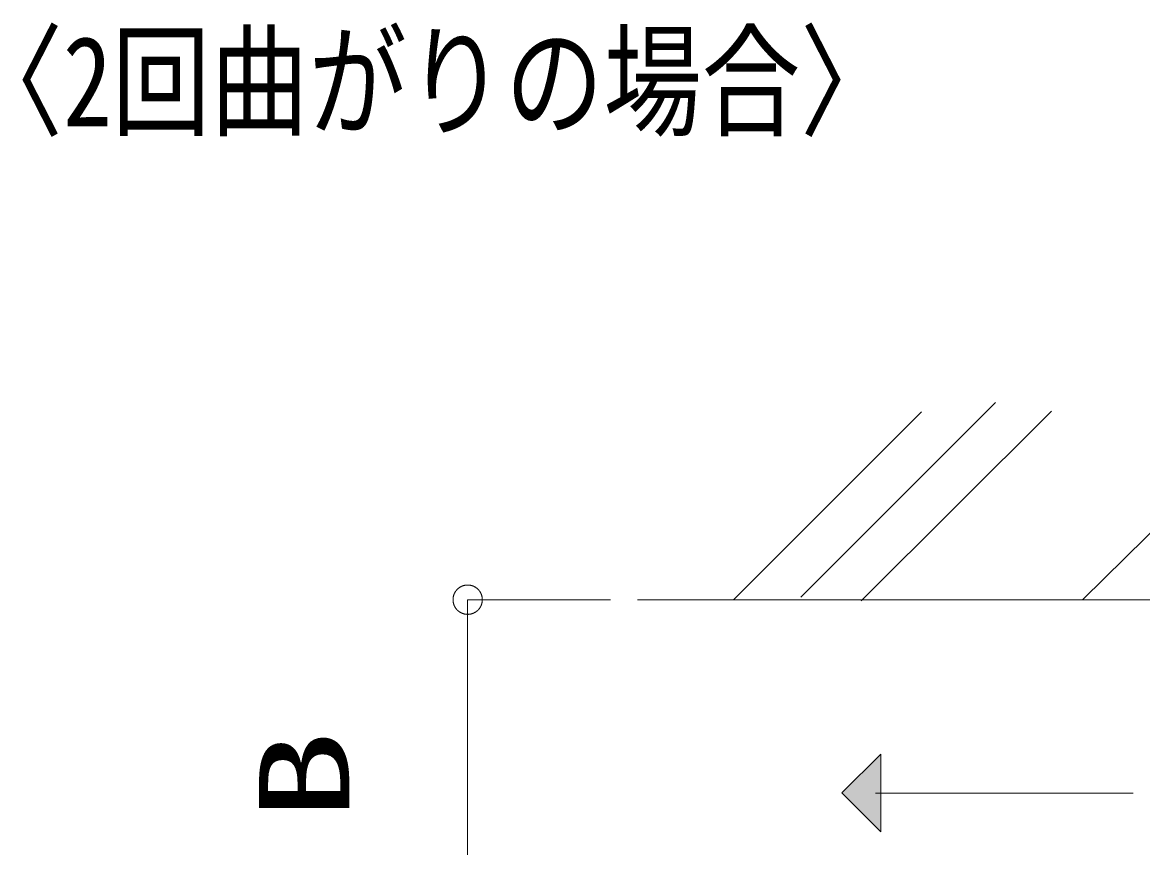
# Model space of a CAD drawing. Units: millimetres on the paper. Extents: x -305 to 305, y -152 to 152.
# Drawn here: x -238.42 to -202.54, y 51.86 to 78.28 of the extents above; entities that cross this region are included whole.
import ezdxf
from ezdxf.enums import TextEntityAlignment as Align

# ---------------------------------------------------------------- set-up
doc = ezdxf.new("R2010")
doc.units = ezdxf.units.MM
doc.layers.add('0-0_PV', color=7, linetype='Continuous', lineweight=9)
doc.styles.add('ＭＳ ゴシック', font='')
doc.styles.get('ＭＳ ゴシック').set_extended_font_data('MS Gothic')

msp = doc.modelspace()

# ---------------------------------------------------------------- linework, layer by layer
at = {"layer": '0-0_PV'}
for p, q in [((-207.252, 66.107), (-213.482, 59.877)), ((-209.613, 65.813), (-215.639, 59.788)), ((-205.452, 65.838), (-211.553, 59.765)), ((-198.214, 65.954), (-204.446, 59.807)), ((-202.835, 53.601), (-211.091, 53.601))]:
    msp.add_line(p, q, dxfattribs=at)
for points in [[(-224.596, 59.956), (-224.599, 59.949), (-224.601, 59.942), (-224.603, 59.935), (-224.605, 59.928), (-224.607, 59.921), (-224.609, 59.914), (-224.611, 59.907), (-224.613, 59.899), (-224.614, 59.892), (-224.616, 59.885), (-224.617, 59.878), (-224.618, 59.87), (-224.619, 59.863), (-224.62, 59.856), (-224.621, 59.849), (-224.622, 59.841), (-224.623, 59.834), (-224.623, 59.827), (-224.623, 59.819), (-224.624, 59.812), (-224.624, 59.804), (-224.624, 59.797)], [(-224.596, 59.956), (-224.599, 59.949), (-224.601, 59.942), (-224.603, 59.935), (-224.605, 59.928), (-224.607, 59.921), (-224.609, 59.914), (-224.611, 59.907), (-224.613, 59.899), (-224.614, 59.892), (-224.616, 59.885), (-224.617, 59.878), (-224.618, 59.87), (-224.619, 59.863), (-224.62, 59.856), (-224.621, 59.849), (-224.622, 59.841), (-224.623, 59.834), (-224.623, 59.827), (-224.623, 59.819), (-224.624, 59.812), (-224.624, 59.804), (-224.624, 59.797)], [(-224.425, 60.181), (-224.431, 60.177), (-224.437, 60.172), (-224.442, 60.168), (-224.448, 60.163), (-224.454, 60.159), (-224.46, 60.154), (-224.465, 60.149), (-224.471, 60.144), (-224.476, 60.139), (-224.481, 60.134), (-224.487, 60.129), (-224.492, 60.124), (-224.497, 60.118), (-224.502, 60.113), (-224.507, 60.107), (-224.512, 60.102), (-224.516, 60.096), (-224.521, 60.09), (-224.526, 60.085), (-224.53, 60.079), (-224.534, 60.073), (-224.539, 60.067), (-224.543, 60.061), (-224.547, 60.055), (-224.551, 60.049), (-224.555, 60.042), (-224.559, 60.036), (-224.562, 60.03), (-224.566, 60.023), (-224.57, 60.017), (-224.573, 60.01), (-224.576, 60.004), (-224.579, 59.997), (-224.583, 59.99), (-224.585, 59.984), (-224.588, 59.977), (-224.591, 59.97), (-224.594, 59.963), (-224.596, 59.956)], [(-224.425, 60.181), (-224.431, 60.177), (-224.437, 60.172), (-224.442, 60.168), (-224.448, 60.163), (-224.454, 60.159), (-224.46, 60.154), (-224.465, 60.149), (-224.471, 60.144), (-224.476, 60.139), (-224.481, 60.134), (-224.487, 60.129), (-224.492, 60.124), (-224.497, 60.118), (-224.502, 60.113), (-224.507, 60.107), (-224.512, 60.102), (-224.516, 60.096), (-224.521, 60.09), (-224.526, 60.085), (-224.53, 60.079), (-224.534, 60.073), (-224.539, 60.067), (-224.543, 60.061), (-224.547, 60.055), (-224.551, 60.049), (-224.555, 60.042), (-224.559, 60.036), (-224.562, 60.03), (-224.566, 60.023), (-224.57, 60.017), (-224.573, 60.01), (-224.576, 60.004), (-224.579, 59.997), (-224.583, 59.99), (-224.585, 59.984), (-224.588, 59.977), (-224.591, 59.97), (-224.594, 59.963), (-224.596, 59.956)], [(-224.155, 60.266), (-224.162, 60.266), (-224.169, 60.266), (-224.177, 60.266), (-224.184, 60.265), (-224.192, 60.265), (-224.199, 60.264), (-224.206, 60.263), (-224.214, 60.263), (-224.221, 60.262), (-224.228, 60.261), (-224.235, 60.259), (-224.243, 60.258), (-224.25, 60.257), (-224.257, 60.255), (-224.264, 60.253), (-224.271, 60.252), (-224.279, 60.25), (-224.286, 60.248), (-224.293, 60.246), (-224.3, 60.243), (-224.307, 60.241), (-224.314, 60.239), (-224.321, 60.236), (-224.328, 60.233), (-224.334, 60.231), (-224.341, 60.228), (-224.348, 60.225), (-224.355, 60.222), (-224.361, 60.219), (-224.368, 60.215), (-224.374, 60.212), (-224.381, 60.208), (-224.387, 60.205), (-224.394, 60.201), (-224.4, 60.197), (-224.406, 60.193), (-224.412, 60.189), (-224.419, 60.185), (-224.425, 60.181)], [(-224.155, 60.266), (-224.162, 60.266), (-224.169, 60.266), (-224.177, 60.266), (-224.184, 60.265), (-224.192, 60.265), (-224.199, 60.264), (-224.206, 60.263), (-224.214, 60.263), (-224.221, 60.262), (-224.228, 60.261), (-224.235, 60.259), (-224.243, 60.258), (-224.25, 60.257), (-224.257, 60.255), (-224.264, 60.253), (-224.271, 60.252), (-224.279, 60.25), (-224.286, 60.248), (-224.293, 60.246), (-224.3, 60.243), (-224.307, 60.241), (-224.314, 60.239), (-224.321, 60.236), (-224.328, 60.233), (-224.334, 60.231), (-224.341, 60.228), (-224.348, 60.225), (-224.355, 60.222), (-224.361, 60.219), (-224.368, 60.215), (-224.374, 60.212), (-224.381, 60.208), (-224.387, 60.205), (-224.394, 60.201), (-224.4, 60.197), (-224.406, 60.193), (-224.412, 60.189), (-224.419, 60.185), (-224.425, 60.181)], [(-223.996, 60.239), (-224.003, 60.241), (-224.01, 60.243), (-224.017, 60.246), (-224.024, 60.248), (-224.031, 60.25), (-224.038, 60.252), (-224.045, 60.253), (-224.052, 60.255), (-224.059, 60.257), (-224.067, 60.258), (-224.074, 60.259), (-224.081, 60.261), (-224.089, 60.262), (-224.096, 60.263), (-224.103, 60.263), (-224.111, 60.264), (-224.118, 60.265), (-224.125, 60.265), (-224.133, 60.266), (-224.14, 60.266), (-224.147, 60.266), (-224.155, 60.266)], [(-223.996, 60.239), (-224.003, 60.241), (-224.01, 60.243), (-224.017, 60.246), (-224.024, 60.248), (-224.031, 60.25), (-224.038, 60.252), (-224.045, 60.253), (-224.052, 60.255), (-224.059, 60.257), (-224.067, 60.258), (-224.074, 60.259), (-224.081, 60.261), (-224.089, 60.262), (-224.096, 60.263), (-224.103, 60.263), (-224.111, 60.264), (-224.118, 60.265), (-224.125, 60.265), (-224.133, 60.266), (-224.14, 60.266), (-224.147, 60.266), (-224.155, 60.266)], [(-223.77, 60.067), (-223.775, 60.073), (-223.779, 60.079), (-223.783, 60.085), (-223.788, 60.091), (-223.793, 60.096), (-223.797, 60.102), (-223.802, 60.108), (-223.807, 60.113), (-223.812, 60.118), (-223.817, 60.124), (-223.823, 60.129), (-223.828, 60.134), (-223.833, 60.139), (-223.839, 60.144), (-223.844, 60.149), (-223.85, 60.154), (-223.855, 60.159), (-223.861, 60.163), (-223.867, 60.168), (-223.873, 60.172), (-223.879, 60.177), (-223.885, 60.181), (-223.891, 60.185), (-223.897, 60.189), (-223.903, 60.193), (-223.909, 60.197), (-223.916, 60.201), (-223.922, 60.205), (-223.928, 60.208), (-223.935, 60.212), (-223.941, 60.215), (-223.948, 60.219), (-223.955, 60.222), (-223.961, 60.225), (-223.968, 60.228), (-223.975, 60.231), (-223.982, 60.234), (-223.989, 60.236), (-223.996, 60.239)], [(-223.77, 60.067), (-223.775, 60.073), (-223.779, 60.079), (-223.783, 60.085), (-223.788, 60.091), (-223.793, 60.096), (-223.797, 60.102), (-223.802, 60.108), (-223.807, 60.113), (-223.812, 60.118), (-223.817, 60.124), (-223.823, 60.129), (-223.828, 60.134), (-223.833, 60.139), (-223.839, 60.144), (-223.844, 60.149), (-223.85, 60.154), (-223.855, 60.159), (-223.861, 60.163), (-223.867, 60.168), (-223.873, 60.172), (-223.879, 60.177), (-223.885, 60.181), (-223.891, 60.185), (-223.897, 60.189), (-223.903, 60.193), (-223.909, 60.197), (-223.916, 60.201), (-223.922, 60.205), (-223.928, 60.208), (-223.935, 60.212), (-223.941, 60.215), (-223.948, 60.219), (-223.955, 60.222), (-223.961, 60.225), (-223.968, 60.228), (-223.975, 60.231), (-223.982, 60.234), (-223.989, 60.236), (-223.996, 60.239)], [(-223.685, 59.797), (-223.685, 59.804), (-223.685, 59.812), (-223.685, 59.819), (-223.686, 59.827), (-223.686, 59.834), (-223.687, 59.841), (-223.688, 59.849), (-223.688, 59.856), (-223.689, 59.863), (-223.691, 59.871), (-223.692, 59.878), (-223.693, 59.885), (-223.694, 59.892), (-223.696, 59.9), (-223.698, 59.907), (-223.699, 59.914), (-223.701, 59.921), (-223.703, 59.928), (-223.705, 59.935), (-223.708, 59.942), (-223.71, 59.949), (-223.712, 59.956), (-223.715, 59.963), (-223.718, 59.97), (-223.72, 59.977), (-223.723, 59.984), (-223.726, 59.99), (-223.729, 59.997), (-223.733, 60.004), (-223.736, 60.01), (-223.739, 60.017), (-223.743, 60.023), (-223.747, 60.03), (-223.75, 60.036), (-223.754, 60.042), (-223.758, 60.049), (-223.762, 60.055), (-223.766, 60.061), (-223.77, 60.067)], [(-223.685, 59.797), (-223.685, 59.804), (-223.685, 59.812), (-223.685, 59.819), (-223.686, 59.827), (-223.686, 59.834), (-223.687, 59.841), (-223.688, 59.849), (-223.688, 59.856), (-223.689, 59.863), (-223.691, 59.871), (-223.692, 59.878), (-223.693, 59.885), (-223.694, 59.892), (-223.696, 59.9), (-223.698, 59.907), (-223.699, 59.914), (-223.701, 59.921), (-223.703, 59.928), (-223.705, 59.935), (-223.708, 59.942), (-223.71, 59.949), (-223.712, 59.956), (-223.715, 59.963), (-223.718, 59.97), (-223.72, 59.977), (-223.723, 59.984), (-223.726, 59.99), (-223.729, 59.997), (-223.733, 60.004), (-223.736, 60.01), (-223.739, 60.017), (-223.743, 60.023), (-223.747, 60.03), (-223.75, 60.036), (-223.754, 60.042), (-223.758, 60.049), (-223.762, 60.055), (-223.766, 60.061), (-223.77, 60.067)], [(-224.624, 59.797), (-224.624, 59.79), (-224.624, 59.782), (-224.623, 59.775), (-224.623, 59.768), (-224.623, 59.76), (-224.622, 59.753), (-224.621, 59.746), (-224.62, 59.738), (-224.619, 59.731), (-224.618, 59.724), (-224.617, 59.716), (-224.616, 59.709), (-224.614, 59.702), (-224.613, 59.695), (-224.611, 59.687), (-224.609, 59.68), (-224.607, 59.673), (-224.605, 59.666), (-224.603, 59.659), (-224.601, 59.652), (-224.599, 59.645), (-224.596, 59.638), (-224.594, 59.631), (-224.591, 59.624), (-224.588, 59.617), (-224.586, 59.61), (-224.583, 59.604), (-224.579, 59.597), (-224.576, 59.59), (-224.573, 59.584), (-224.57, 59.577), (-224.566, 59.571), (-224.562, 59.564), (-224.559, 59.558), (-224.555, 59.552), (-224.551, 59.545), (-224.547, 59.539), (-224.543, 59.533), (-224.539, 59.527)], [(-224.624, 59.797), (-224.624, 59.79), (-224.624, 59.782), (-224.623, 59.775), (-224.623, 59.768), (-224.623, 59.76), (-224.622, 59.753), (-224.621, 59.746), (-224.62, 59.738), (-224.619, 59.731), (-224.618, 59.724), (-224.617, 59.716), (-224.616, 59.709), (-224.614, 59.702), (-224.613, 59.695), (-224.611, 59.687), (-224.609, 59.68), (-224.607, 59.673), (-224.605, 59.666), (-224.603, 59.659), (-224.601, 59.652), (-224.599, 59.645), (-224.596, 59.638), (-224.594, 59.631), (-224.591, 59.624), (-224.588, 59.617), (-224.586, 59.61), (-224.583, 59.604), (-224.579, 59.597), (-224.576, 59.59), (-224.573, 59.584), (-224.57, 59.577), (-224.566, 59.571), (-224.562, 59.564), (-224.559, 59.558), (-224.555, 59.552), (-224.551, 59.545), (-224.547, 59.539), (-224.543, 59.533), (-224.539, 59.527)], [(-219.579, 47.528), (-224.155, 47.542), (-224.155, 59.797), (-219.579, 59.797)], [(-223.884, 59.413), (-223.878, 59.417), (-223.873, 59.421), (-223.867, 59.426), (-223.861, 59.43), (-223.855, 59.435), (-223.85, 59.44), (-223.844, 59.445), (-223.838, 59.449), (-223.833, 59.455), (-223.828, 59.46), (-223.822, 59.465), (-223.817, 59.47), (-223.812, 59.475), (-223.807, 59.481), (-223.802, 59.486), (-223.797, 59.492), (-223.793, 59.498), (-223.788, 59.503), (-223.783, 59.509), (-223.779, 59.515), (-223.775, 59.521), (-223.77, 59.527), (-223.766, 59.533), (-223.762, 59.539), (-223.758, 59.545), (-223.754, 59.551), (-223.75, 59.558), (-223.746, 59.564), (-223.743, 59.571), (-223.739, 59.577), (-223.736, 59.584), (-223.733, 59.59), (-223.729, 59.597), (-223.726, 59.604), (-223.723, 59.61), (-223.72, 59.617), (-223.718, 59.624), (-223.715, 59.631), (-223.712, 59.638)], [(-223.884, 59.413), (-223.878, 59.417), (-223.873, 59.421), (-223.867, 59.426), (-223.861, 59.43), (-223.855, 59.435), (-223.85, 59.44), (-223.844, 59.445), (-223.838, 59.449), (-223.833, 59.455), (-223.828, 59.46), (-223.822, 59.465), (-223.817, 59.47), (-223.812, 59.475), (-223.807, 59.481), (-223.802, 59.486), (-223.797, 59.492), (-223.793, 59.498), (-223.788, 59.503), (-223.783, 59.509), (-223.779, 59.515), (-223.775, 59.521), (-223.77, 59.527), (-223.766, 59.533), (-223.762, 59.539), (-223.758, 59.545), (-223.754, 59.551), (-223.75, 59.558), (-223.746, 59.564), (-223.743, 59.571), (-223.739, 59.577), (-223.736, 59.584), (-223.733, 59.59), (-223.729, 59.597), (-223.726, 59.604), (-223.723, 59.61), (-223.72, 59.617), (-223.718, 59.624), (-223.715, 59.631), (-223.712, 59.638)], [(-223.712, 59.638), (-223.71, 59.645), (-223.708, 59.652), (-223.705, 59.659), (-223.703, 59.666), (-223.701, 59.673), (-223.699, 59.68), (-223.698, 59.687), (-223.696, 59.695), (-223.694, 59.702), (-223.693, 59.709), (-223.692, 59.716), (-223.691, 59.724), (-223.689, 59.731), (-223.688, 59.738), (-223.688, 59.746), (-223.687, 59.753), (-223.686, 59.76), (-223.686, 59.768), (-223.685, 59.775), (-223.685, 59.782), (-223.685, 59.79), (-223.685, 59.797)], [(-223.712, 59.638), (-223.71, 59.645), (-223.708, 59.652), (-223.705, 59.659), (-223.703, 59.666), (-223.701, 59.673), (-223.699, 59.68), (-223.698, 59.687), (-223.696, 59.695), (-223.694, 59.702), (-223.693, 59.709), (-223.692, 59.716), (-223.691, 59.724), (-223.689, 59.731), (-223.688, 59.738), (-223.688, 59.746), (-223.687, 59.753), (-223.686, 59.76), (-223.686, 59.768), (-223.685, 59.775), (-223.685, 59.782), (-223.685, 59.79), (-223.685, 59.797)], [(-181.346, 27.346), (-181.346, 59.797), (-218.711, 59.797)], [(-224.539, 59.527), (-224.534, 59.521), (-224.53, 59.515), (-224.526, 59.509), (-224.521, 59.503), (-224.516, 59.498), (-224.512, 59.492), (-224.507, 59.486), (-224.502, 59.481), (-224.497, 59.475), (-224.492, 59.47), (-224.487, 59.465), (-224.481, 59.46), (-224.476, 59.455), (-224.471, 59.45), (-224.465, 59.445), (-224.46, 59.44), (-224.454, 59.435), (-224.448, 59.43), (-224.442, 59.426), (-224.437, 59.421), (-224.431, 59.417), (-224.425, 59.413), (-224.419, 59.408), (-224.413, 59.404), (-224.406, 59.4), (-224.4, 59.396), (-224.394, 59.393), (-224.387, 59.389), (-224.381, 59.385), (-224.374, 59.382), (-224.368, 59.378), (-224.361, 59.375), (-224.355, 59.372), (-224.348, 59.369), (-224.341, 59.366), (-224.334, 59.363), (-224.328, 59.36), (-224.321, 59.357), (-224.314, 59.355)], [(-224.539, 59.527), (-224.534, 59.521), (-224.53, 59.515), (-224.526, 59.509), (-224.521, 59.503), (-224.516, 59.498), (-224.512, 59.492), (-224.507, 59.486), (-224.502, 59.481), (-224.497, 59.475), (-224.492, 59.47), (-224.487, 59.465), (-224.481, 59.46), (-224.476, 59.455), (-224.471, 59.45), (-224.465, 59.445), (-224.46, 59.44), (-224.454, 59.435), (-224.448, 59.43), (-224.442, 59.426), (-224.437, 59.421), (-224.431, 59.417), (-224.425, 59.413), (-224.419, 59.408), (-224.413, 59.404), (-224.406, 59.4), (-224.4, 59.396), (-224.394, 59.393), (-224.387, 59.389), (-224.381, 59.385), (-224.374, 59.382), (-224.368, 59.378), (-224.361, 59.375), (-224.355, 59.372), (-224.348, 59.369), (-224.341, 59.366), (-224.334, 59.363), (-224.328, 59.36), (-224.321, 59.357), (-224.314, 59.355)], [(-224.314, 59.355), (-224.307, 59.352), (-224.3, 59.35), (-224.293, 59.348), (-224.286, 59.346), (-224.279, 59.344), (-224.272, 59.342), (-224.264, 59.34), (-224.257, 59.338), (-224.25, 59.337), (-224.243, 59.335), (-224.235, 59.334), (-224.228, 59.333), (-224.221, 59.332), (-224.214, 59.331), (-224.206, 59.33), (-224.199, 59.329), (-224.192, 59.329), (-224.184, 59.328), (-224.177, 59.328), (-224.169, 59.327), (-224.162, 59.327), (-224.155, 59.327)], [(-224.314, 59.355), (-224.307, 59.352), (-224.3, 59.35), (-224.293, 59.348), (-224.286, 59.346), (-224.279, 59.344), (-224.272, 59.342), (-224.264, 59.34), (-224.257, 59.338), (-224.25, 59.337), (-224.243, 59.335), (-224.235, 59.334), (-224.228, 59.333), (-224.221, 59.332), (-224.214, 59.331), (-224.206, 59.33), (-224.199, 59.329), (-224.192, 59.329), (-224.184, 59.328), (-224.177, 59.328), (-224.169, 59.327), (-224.162, 59.327), (-224.155, 59.327)], [(-224.155, 59.327), (-224.147, 59.327), (-224.14, 59.327), (-224.133, 59.328), (-224.125, 59.328), (-224.118, 59.329), (-224.111, 59.329), (-224.103, 59.33), (-224.096, 59.331), (-224.089, 59.332), (-224.081, 59.333), (-224.074, 59.334), (-224.067, 59.335), (-224.059, 59.337), (-224.052, 59.338), (-224.045, 59.34), (-224.038, 59.342), (-224.031, 59.344), (-224.024, 59.346), (-224.016, 59.348), (-224.009, 59.35), (-224.002, 59.352), (-223.995, 59.355), (-223.989, 59.357), (-223.982, 59.36), (-223.975, 59.363), (-223.968, 59.366), (-223.961, 59.369), (-223.955, 59.372), (-223.948, 59.375), (-223.941, 59.378), (-223.935, 59.382), (-223.928, 59.385), (-223.922, 59.389), (-223.915, 59.393), (-223.909, 59.396), (-223.903, 59.4), (-223.897, 59.404), (-223.891, 59.408), (-223.884, 59.413)], [(-224.155, 59.327), (-224.147, 59.327), (-224.14, 59.327), (-224.133, 59.328), (-224.125, 59.328), (-224.118, 59.329), (-224.111, 59.329), (-224.103, 59.33), (-224.096, 59.331), (-224.089, 59.332), (-224.081, 59.333), (-224.074, 59.334), (-224.067, 59.335), (-224.059, 59.337), (-224.052, 59.338), (-224.045, 59.34), (-224.038, 59.342), (-224.031, 59.344), (-224.024, 59.346), (-224.016, 59.348), (-224.009, 59.35), (-224.002, 59.352), (-223.995, 59.355), (-223.989, 59.357), (-223.982, 59.36), (-223.975, 59.363), (-223.968, 59.366), (-223.961, 59.369), (-223.955, 59.372), (-223.948, 59.375), (-223.941, 59.378), (-223.935, 59.382), (-223.928, 59.385), (-223.922, 59.389), (-223.915, 59.393), (-223.909, 59.396), (-223.903, 59.4), (-223.897, 59.404), (-223.891, 59.408), (-223.884, 59.413)]]:
    msp.add_lwpolyline(points, dxfattribs=at)
msp.add_lwpolyline([(-210.924, 52.369), (-210.924, 54.851), (-212.164, 53.612)], close=True, dxfattribs=at)
msp.add_solid([(-210.924, 52.369), (-212.164, 53.612), (-210.924, 54.851)], dxfattribs=at)

# ---------------------------------------------------------------- texts
at = {"layer": '0-0_PV', "style": 'ＭＳ ゴシック', "width": 0.8}
msp.add_text('〈2回曲がりの場合〉', height=2.886, dxfattribs=at).set_placement((-240.269, 74.084), align=Align.BOTTOM_LEFT)
at = {"layer": '0-0_PV', "style": 'ＭＳ ゴシック', "width": 1.5}
msp.add_text('B', height=2.889, rotation=90, dxfattribs=at).set_placement((-227.081, 52.67), align=Align.BOTTOM_LEFT)

doc.saveas('drawing.dxf')
